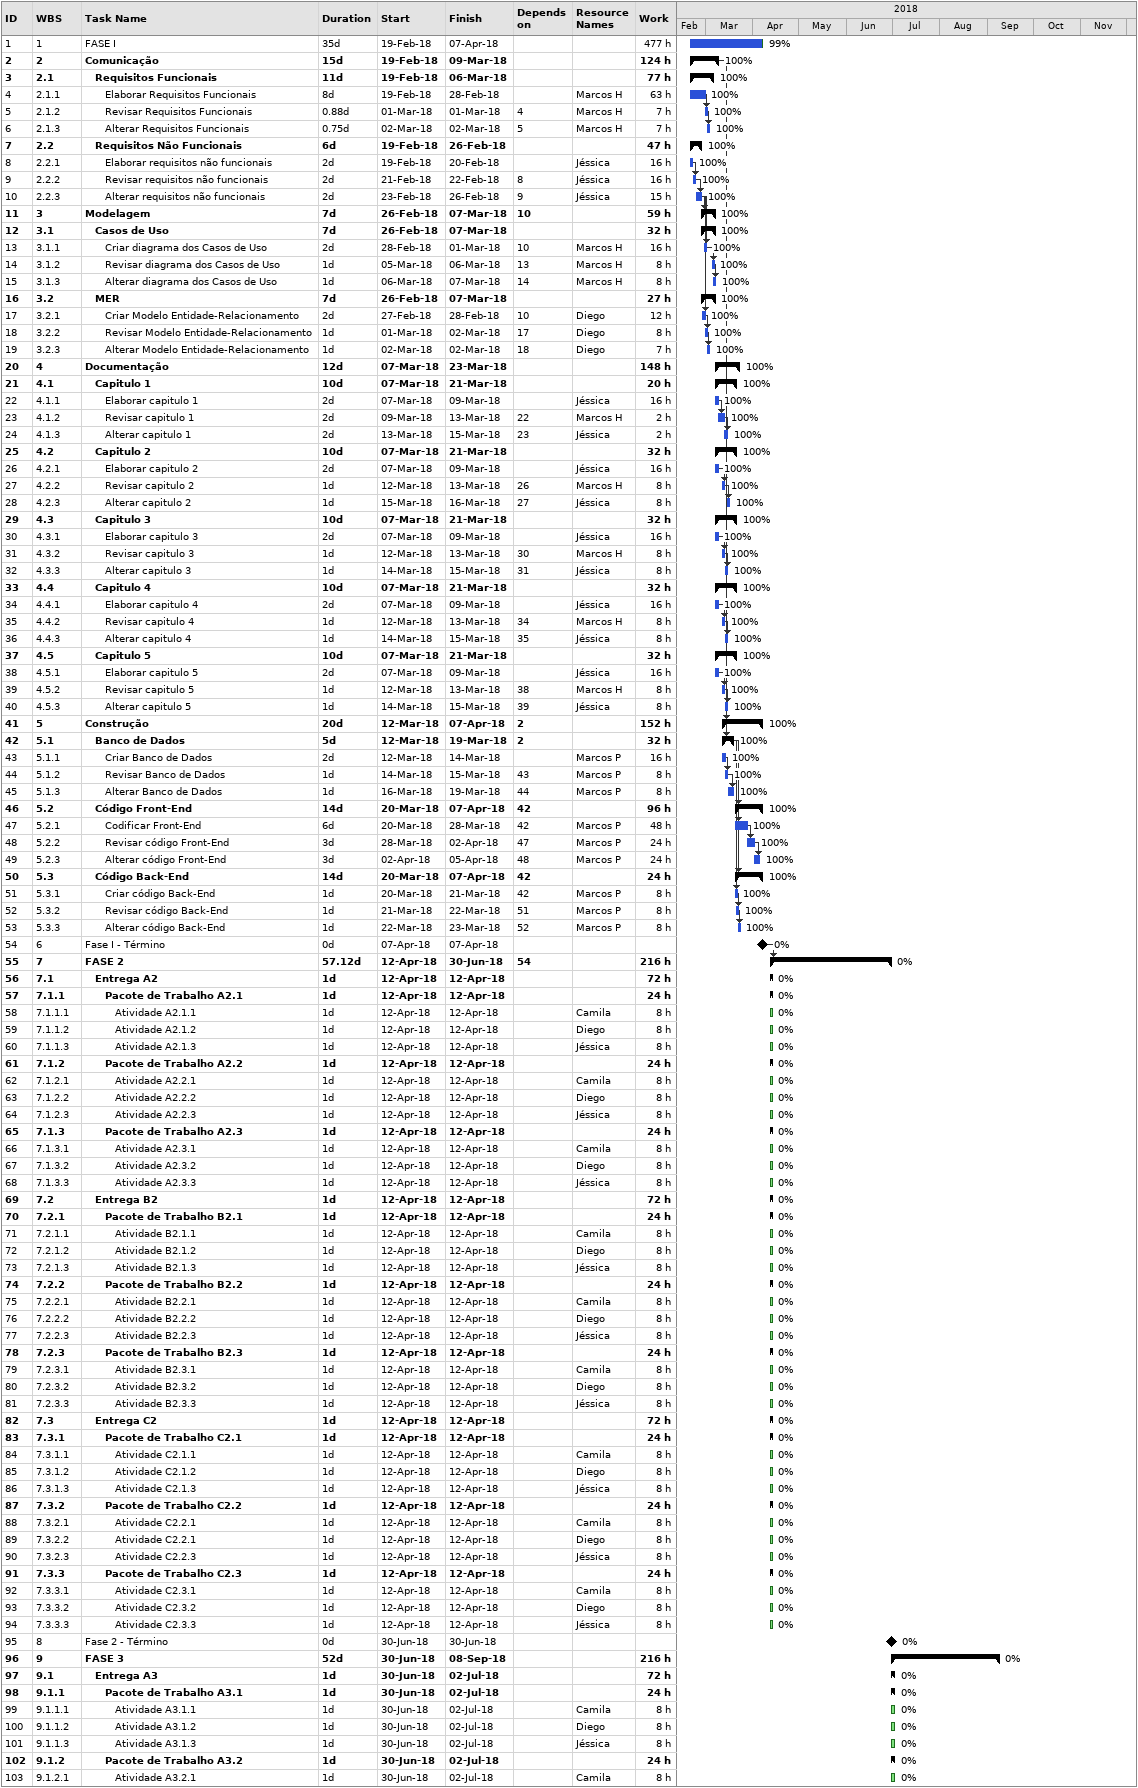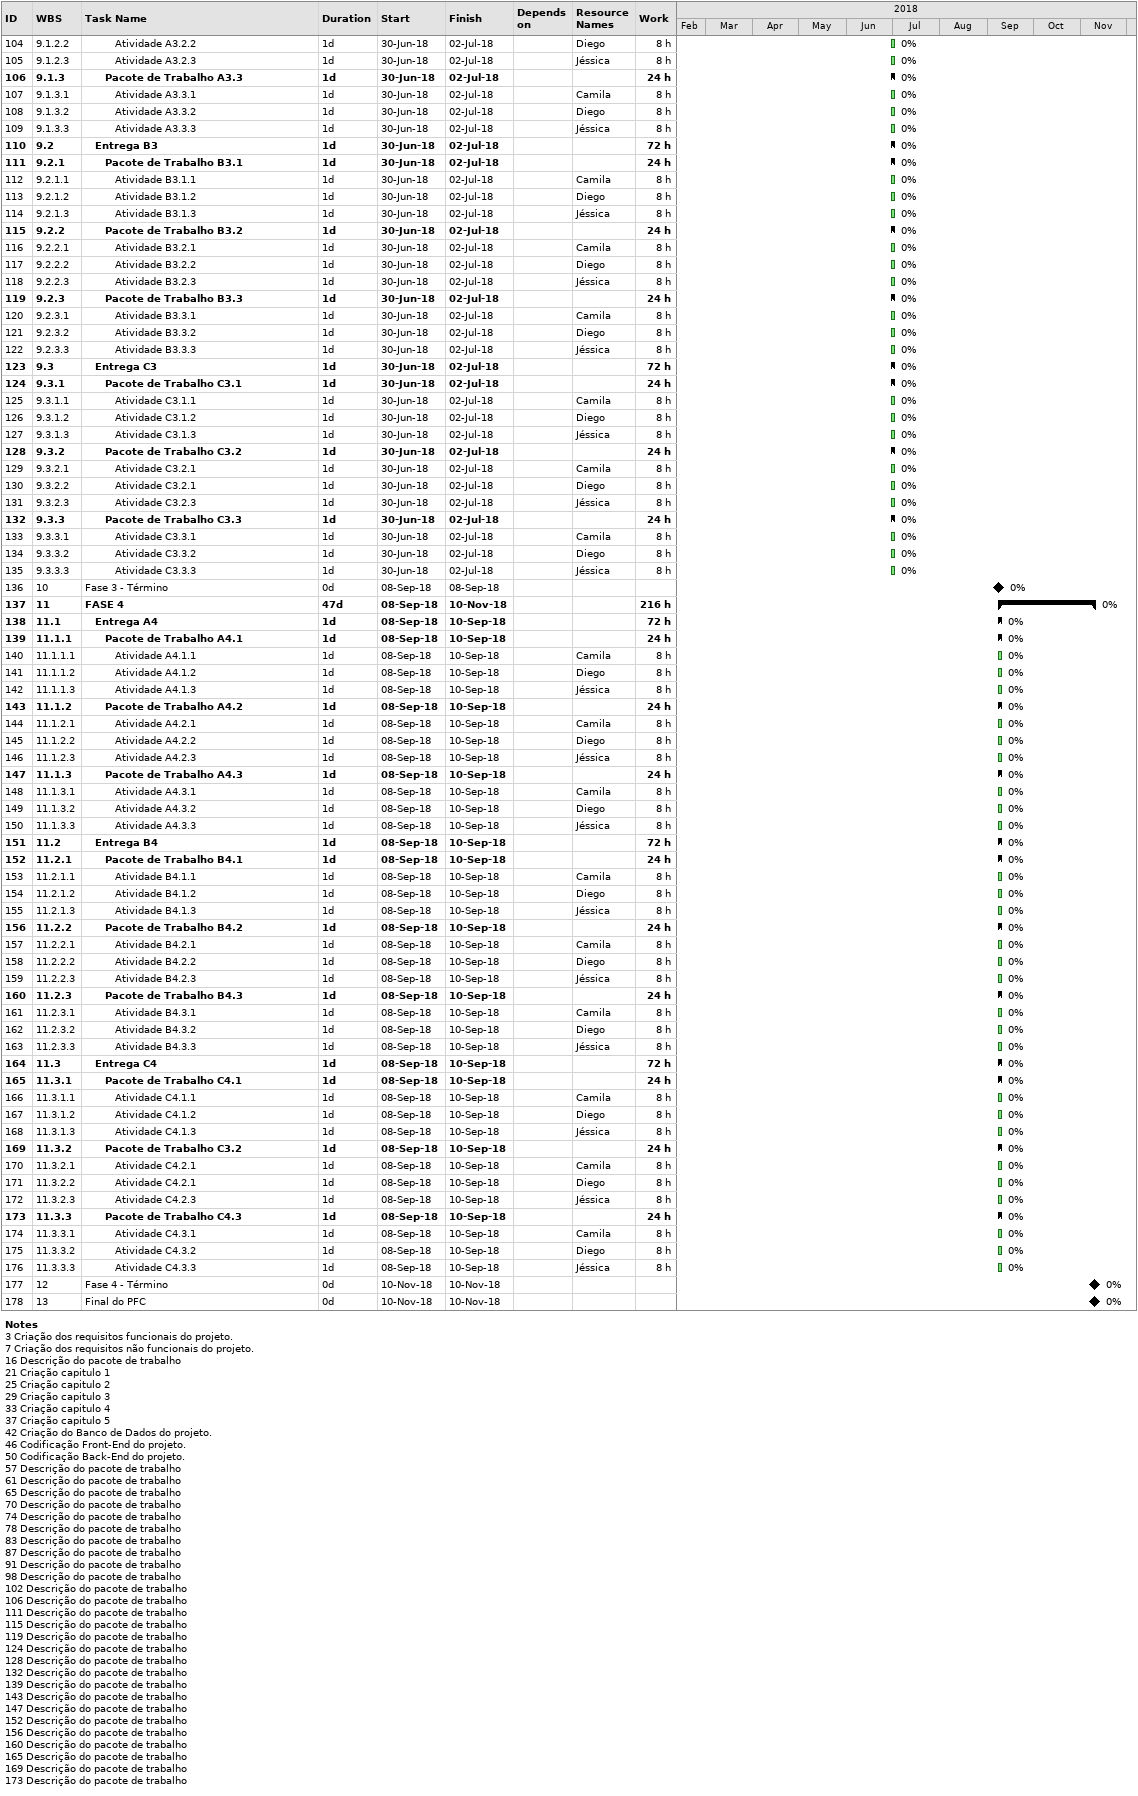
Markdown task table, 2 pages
| ID | WBS | Task | Duration | Start | Finish | Predecessors | Resources | % complete | Work (h) |
|---|---|---|---|---|---|---|---|---|---|
| 1 | 1 | FASE I | 35d | 2018-02-19 | 2018-04-07 |  |  | 99 | 477 |
| 2 | 2 | **Comunicação** | 15d | 2018-02-19 | 2018-03-09 |  |  | 100 | 124 |
| 3 | 2.1 | **Requisitos Funcionais** | 11d | 2018-02-19 | 2018-03-06 |  |  | 100 | 77 |
| 4 | 2.1.1 | Elaborar Requisitos Funcionais | 8d | 2018-02-19 | 2018-02-28 |  | Marcos H | 100 | 63 |
| 5 | 2.1.2 | Revisar Requisitos Funcionais | 0.88d | 2018-03-01 | 2018-03-01 | 4 | Marcos H | 100 | 7 |
| 6 | 2.1.3 | Alterar Requisitos Funcionais | 0.75d | 2018-03-02 | 2018-03-02 | 5 | Marcos H | 100 | 7 |
| 7 | 2.2 | **Requisitos Não Funcionais** | 6d | 2018-02-19 | 2018-02-26 |  |  | 100 | 47 |
| 8 | 2.2.1 | Elaborar requisitos não funcionais | 2d | 2018-02-19 | 2018-02-20 |  | Jéssica | 100 | 16 |
| 9 | 2.2.2 | Revisar requisitos não funcionais | 2d | 2018-02-21 | 2018-02-22 | 8 | Jéssica | 100 | 16 |
| 10 | 2.2.3 | Alterar requisitos não funcionais | 2d | 2018-02-23 | 2018-02-26 | 9 | Jéssica | 100 | 15 |
| 11 | 3 | **Modelagem** | 7d | 2018-02-26 | 2018-03-07 | 10 |  | 100 | 59 |
| 12 | 3.1 | **Casos de Uso** | 7d | 2018-02-26 | 2018-03-07 |  |  | 100 | 32 |
| 13 | 3.1.1 | Criar diagrama dos Casos de Uso | 2d | 2018-02-28 | 2018-03-01 | 10 | Marcos H | 100 | 16 |
| 14 | 3.1.2 | Revisar diagrama dos Casos de Uso | 1d | 2018-03-05 | 2018-03-06 | 13 | Marcos H | 100 | 8 |
| 15 | 3.1.3 | Alterar diagrama dos Casos de Uso | 1d | 2018-03-06 | 2018-03-07 | 14 | Marcos H | 100 | 8 |
| 16 | 3.2 | **MER** | 7d | 2018-02-26 | 2018-03-07 |  |  | 100 | 27 |
| 17 | 3.2.1 | Criar Modelo Entidade-Relacionamento | 2d | 2018-02-27 | 2018-02-28 | 10 | Diego | 100 | 12 |
| 18 | 3.2.2 | Revisar Modelo Entidade-Relacionamento | 1d | 2018-03-01 | 2018-03-02 | 17 | Diego | 100 | 8 |
| 19 | 3.2.3 | Alterar Modelo Entidade-Relacionamento | 1d | 2018-03-02 | 2018-03-02 | 18 | Diego | 100 | 7 |
| 20 | 4 | **Documentação** | 12d | 2018-03-07 | 2018-03-23 |  |  | 100 | 148 |
| 21 | 4.1 | **Capitulo 1** | 10d | 2018-03-07 | 2018-03-21 |  |  | 100 | 20 |
| 22 | 4.1.1 | Elaborar capitulo 1 | 2d | 2018-03-07 | 2018-03-09 |  | Jéssica | 100 | 16 |
| 23 | 4.1.2 | Revisar capitulo 1 | 2d | 2018-03-09 | 2018-03-13 | 22 | Marcos H | 100 | 2 |
| 24 | 4.1.3 | Alterar capitulo 1 | 2d | 2018-03-13 | 2018-03-15 | 23 | Jéssica | 100 | 2 |
| 25 | 4.2 | **Capitulo 2** | 10d | 2018-03-07 | 2018-03-21 |  |  | 100 | 32 |
| 26 | 4.2.1 | Elaborar capitulo 2 | 2d | 2018-03-07 | 2018-03-09 |  | Jéssica | 100 | 16 |
| 27 | 4.2.2 | Revisar capitulo 2 | 1d | 2018-03-12 | 2018-03-13 | 26 | Marcos H | 100 | 8 |
| 28 | 4.2.3 | Alterar capitulo 2 | 1d | 2018-03-15 | 2018-03-16 | 27 | Jéssica | 100 | 8 |
| 29 | 4.3 | **Capitulo 3** | 10d | 2018-03-07 | 2018-03-21 |  |  | 100 | 32 |
| 30 | 4.3.1 | Elaborar capitulo 3 | 2d | 2018-03-07 | 2018-03-09 |  | Jéssica | 100 | 16 |
| 31 | 4.3.2 | Revisar capitulo 3 | 1d | 2018-03-12 | 2018-03-13 | 30 | Marcos H | 100 | 8 |
| 32 | 4.3.3 | Alterar capitulo 3 | 1d | 2018-03-14 | 2018-03-15 | 31 | Jéssica | 100 | 8 |
| 33 | 4.4 | **Capitulo 4** | 10d | 2018-03-07 | 2018-03-21 |  |  | 100 | 32 |
| 34 | 4.4.1 | Elaborar capitulo 4 | 2d | 2018-03-07 | 2018-03-09 |  | Jéssica | 100 | 16 |
| 35 | 4.4.2 | Revisar capitulo 4 | 1d | 2018-03-12 | 2018-03-13 | 34 | Marcos H | 100 | 8 |
| 36 | 4.4.3 | Alterar capitulo 4 | 1d | 2018-03-14 | 2018-03-15 | 35 | Jéssica | 100 | 8 |
| 37 | 4.5 | **Capitulo 5** | 10d | 2018-03-07 | 2018-03-21 |  |  | 100 | 32 |
| 38 | 4.5.1 | Elaborar capitulo 5 | 2d | 2018-03-07 | 2018-03-09 |  | Jéssica | 100 | 16 |
| 39 | 4.5.2 | Revisar capitulo 5 | 1d | 2018-03-12 | 2018-03-13 | 38 | Marcos H | 100 | 8 |
| 40 | 4.5.3 | Alterar capitulo 5 | 1d | 2018-03-14 | 2018-03-15 | 39 | Jéssica | 100 | 8 |
| 41 | 5 | **Construção** | 20d | 2018-03-12 | 2018-04-07 | 2 |  | 100 | 152 |
| 42 | 5.1 | **Banco de Dados** | 5d | 2018-03-12 | 2018-03-19 | 2 |  | 100 | 32 |
| 43 | 5.1.1 | Criar Banco de Dados | 2d | 2018-03-12 | 2018-03-14 |  | Marcos P | 100 | 16 |
| 44 | 5.1.2 | Revisar Banco de Dados | 1d | 2018-03-14 | 2018-03-15 | 43 | Marcos P | 100 | 8 |
| 45 | 5.1.3 | Alterar Banco de Dados | 1d | 2018-03-16 | 2018-03-19 | 44 | Marcos P | 100 | 8 |
| 46 | 5.2 | **Código Front-End** | 14d | 2018-03-20 | 2018-04-07 | 42 |  | 100 | 96 |
| 47 | 5.2.1 | Codificar Front-End | 6d | 2018-03-20 | 2018-03-28 | 42 | Marcos P | 100 | 48 |
| 48 | 5.2.2 | Revisar código Front-End | 3d | 2018-03-28 | 2018-04-02 | 47 | Marcos P | 100 | 24 |
| 49 | 5.2.3 | Alterar código Front-End | 3d | 2018-04-02 | 2018-04-05 | 48 | Marcos P | 100 | 24 |
| 50 | 5.3 | **Código Back-End** | 14d | 2018-03-20 | 2018-04-07 | 42 |  | 100 | 24 |
| 51 | 5.3.1 | Criar código Back-End | 1d | 2018-03-20 | 2018-03-21 | 42 | Marcos P | 100 | 8 |
| 52 | 5.3.2 | Revisar código Back-End | 1d | 2018-03-21 | 2018-03-22 | 51 | Marcos P | 100 | 8 |
| 53 | 5.3.3 | Alterar código Back-End | 1d | 2018-03-22 | 2018-03-23 | 52 | Marcos P | 100 | 8 |
| 54 | 6 | Fase I - Término | 0d | 2018-04-07 | 2018-04-07 |  |  | 0 |  |
| 55 | 7 | **FASE 2** | 57.12d | 2018-04-12 | 2018-06-30 | 54 |  | 0 | 216 |
| 56 | 7.1 | **Entrega A2** | 1d | 2018-04-12 | 2018-04-12 |  |  | 0 | 72 |
| 57 | 7.1.1 | **Pacote de Trabalho A2.1** | 1d | 2018-04-12 | 2018-04-12 |  |  | 0 | 24 |
| 58 | 7.1.1.1 | Atividade A2.1.1 | 1d | 2018-04-12 | 2018-04-12 |  | Camila | 0 | 8 |
| 59 | 7.1.1.2 | Atividade A2.1.2 | 1d | 2018-04-12 | 2018-04-12 |  | Diego | 0 | 8 |
| 60 | 7.1.1.3 | Atividade A2.1.3 | 1d | 2018-04-12 | 2018-04-12 |  | Jéssica | 0 | 8 |
| 61 | 7.1.2 | **Pacote de Trabalho A2.2** | 1d | 2018-04-12 | 2018-04-12 |  |  | 0 | 24 |
| 62 | 7.1.2.1 | Atividade A2.2.1 | 1d | 2018-04-12 | 2018-04-12 |  | Camila | 0 | 8 |
| 63 | 7.1.2.2 | Atividade A2.2.2 | 1d | 2018-04-12 | 2018-04-12 |  | Diego | 0 | 8 |
| 64 | 7.1.2.3 | Atividade A2.2.3 | 1d | 2018-04-12 | 2018-04-12 |  | Jéssica | 0 | 8 |
| 65 | 7.1.3 | **Pacote de Trabalho A2.3** | 1d | 2018-04-12 | 2018-04-12 |  |  | 0 | 24 |
| 66 | 7.1.3.1 | Atividade A2.3.1 | 1d | 2018-04-12 | 2018-04-12 |  | Camila | 0 | 8 |
| 67 | 7.1.3.2 | Atividade A2.3.2 | 1d | 2018-04-12 | 2018-04-12 |  | Diego | 0 | 8 |
| 68 | 7.1.3.3 | Atividade A2.3.3 | 1d | 2018-04-12 | 2018-04-12 |  | Jéssica | 0 | 8 |
| 69 | 7.2 | **Entrega B2** | 1d | 2018-04-12 | 2018-04-12 |  |  | 0 | 72 |
| 70 | 7.2.1 | **Pacote de Trabalho B2.1** | 1d | 2018-04-12 | 2018-04-12 |  |  | 0 | 24 |
| 71 | 7.2.1.1 | Atividade B2.1.1 | 1d | 2018-04-12 | 2018-04-12 |  | Camila | 0 | 8 |
| 72 | 7.2.1.2 | Atividade B2.1.2 | 1d | 2018-04-12 | 2018-04-12 |  | Diego | 0 | 8 |
| 73 | 7.2.1.3 | Atividade B2.1.3 | 1d | 2018-04-12 | 2018-04-12 |  | Jéssica | 0 | 8 |
| 74 | 7.2.2 | **Pacote de Trabalho B2.2** | 1d | 2018-04-12 | 2018-04-12 |  |  | 0 | 24 |
| 75 | 7.2.2.1 | Atividade B2.2.1 | 1d | 2018-04-12 | 2018-04-12 |  | Camila | 0 | 8 |
| 76 | 7.2.2.2 | Atividade B2.2.2 | 1d | 2018-04-12 | 2018-04-12 |  | Diego | 0 | 8 |
| 77 | 7.2.2.3 | Atividade B2.2.3 | 1d | 2018-04-12 | 2018-04-12 |  | Jéssica | 0 | 8 |
| 78 | 7.2.3 | **Pacote de Trabalho B2.3** | 1d | 2018-04-12 | 2018-04-12 |  |  | 0 | 24 |
| 79 | 7.2.3.1 | Atividade B2.3.1 | 1d | 2018-04-12 | 2018-04-12 |  | Camila | 0 | 8 |
| 80 | 7.2.3.2 | Atividade B2.3.2 | 1d | 2018-04-12 | 2018-04-12 |  | Diego | 0 | 8 |
| 81 | 7.2.3.3 | Atividade B2.3.3 | 1d | 2018-04-12 | 2018-04-12 |  | Jéssica | 0 | 8 |
| 82 | 7.3 | **Entrega C2** | 1d | 2018-04-12 | 2018-04-12 |  |  | 0 | 72 |
| 83 | 7.3.1 | **Pacote de Trabalho C2.1** | 1d | 2018-04-12 | 2018-04-12 |  |  | 0 | 24 |
| 84 | 7.3.1.1 | Atividade C2.1.1 | 1d | 2018-04-12 | 2018-04-12 |  | Camila | 0 | 8 |
| 85 | 7.3.1.2 | Atividade C2.1.2 | 1d | 2018-04-12 | 2018-04-12 |  | Diego | 0 | 8 |
| 86 | 7.3.1.3 | Atividade C2.1.3 | 1d | 2018-04-12 | 2018-04-12 |  | Jéssica | 0 | 8 |
| 87 | 7.3.2 | **Pacote de Trabalho C2.2** | 1d | 2018-04-12 | 2018-04-12 |  |  | 0 | 24 |
| 88 | 7.3.2.1 | Atividade C2.2.1 | 1d | 2018-04-12 | 2018-04-12 |  | Camila | 0 | 8 |
| 89 | 7.3.2.2 | Atividade C2.2.1 | 1d | 2018-04-12 | 2018-04-12 |  | Diego | 0 | 8 |
| 90 | 7.3.2.3 | Atividade C2.2.3 | 1d | 2018-04-12 | 2018-04-12 |  | Jéssica | 0 | 8 |
| 91 | 7.3.3 | **Pacote de Trabalho C2.3** | 1d | 2018-04-12 | 2018-04-12 |  |  | 0 | 24 |
| 92 | 7.3.3.1 | Atividade C2.3.1 | 1d | 2018-04-12 | 2018-04-12 |  | Camila | 0 | 8 |
| 93 | 7.3.3.2 | Atividade C2.3.2 | 1d | 2018-04-12 | 2018-04-12 |  | Diego | 0 | 8 |
| 94 | 7.3.3.3 | Atividade C2.3.3 | 1d | 2018-04-12 | 2018-04-12 |  | Jéssica | 0 | 8 |
| 95 | 8 | Fase 2 - Término | 0d | 2018-06-30 | 2018-06-30 |  |  | 0 |  |
| 96 | 9 | **FASE 3** | 52d | 2018-06-30 | 2018-09-08 |  |  | 0 | 216 |
| 97 | 9.1 | **Entrega A3** | 1d | 2018-06-30 | 2018-07-02 |  |  | 0 | 72 |
| 98 | 9.1.1 | **Pacote de Trabalho A3.1** | 1d | 2018-06-30 | 2018-07-02 |  |  | 0 | 24 |
| 99 | 9.1.1.1 | Atividade A3.1.1 | 1d | 2018-06-30 | 2018-07-02 |  | Camila | 0 | 8 |
| 100 | 9.1.1.2 | Atividade A3.1.2 | 1d | 2018-06-30 | 2018-07-02 |  | Diego | 0 | 8 |
| 101 | 9.1.1.3 | Atividade A3.1.3 | 1d | 2018-06-30 | 2018-07-02 |  | Jéssica | 0 | 8 |
| 102 | 9.1.2 | **Pacote de Trabalho A3.2** | 1d | 2018-06-30 | 2018-07-02 |  |  | 0 | 24 |
| 103 | 9.1.2.1 | Atividade A3.2.1 | 1d | 2018-06-30 | 2018-07-02 |  | Camila | 0 | 8 |
| 104 | 9.1.2.2 | Atividade A3.2.2 | 1d | 2018-06-30 | 2018-07-02 |  | Diego | 0 | 8 |
| 105 | 9.1.2.3 | Atividade A3.2.3 | 1d | 2018-06-30 | 2018-07-02 |  | Jéssica | 0 | 8 |
| 106 | 9.1.3 | **Pacote de Trabalho A3.3** | 1d | 2018-06-30 | 2018-07-02 |  |  | 0 | 24 |
| 107 | 9.1.3.1 | Atividade A3.3.1 | 1d | 2018-06-30 | 2018-07-02 |  | Camila | 0 | 8 |
| 108 | 9.1.3.2 | Atividade A3.3.2 | 1d | 2018-06-30 | 2018-07-02 |  | Diego | 0 | 8 |
| 109 | 9.1.3.3 | Atividade A3.3.3 | 1d | 2018-06-30 | 2018-07-02 |  | Jéssica | 0 | 8 |
| 110 | 9.2 | **Entrega B3** | 1d | 2018-06-30 | 2018-07-02 |  |  | 0 | 72 |
| 111 | 9.2.1 | **Pacote de Trabalho B3.1** | 1d | 2018-06-30 | 2018-07-02 |  |  | 0 | 24 |
| 112 | 9.2.1.1 | Atividade B3.1.1 | 1d | 2018-06-30 | 2018-07-02 |  | Camila | 0 | 8 |
| 113 | 9.2.1.2 | Atividade B3.1.2 | 1d | 2018-06-30 | 2018-07-02 |  | Diego | 0 | 8 |
| 114 | 9.2.1.3 | Atividade B3.1.3 | 1d | 2018-06-30 | 2018-07-02 |  | Jéssica | 0 | 8 |
| 115 | 9.2.2 | **Pacote de Trabalho B3.2** | 1d | 2018-06-30 | 2018-07-02 |  |  | 0 | 24 |
| 116 | 9.2.2.1 | Atividade B3.2.1 | 1d | 2018-06-30 | 2018-07-02 |  | Camila | 0 | 8 |
| 117 | 9.2.2.2 | Atividade B3.2.2 | 1d | 2018-06-30 | 2018-07-02 |  | Diego | 0 | 8 |
| 118 | 9.2.2.3 | Atividade B3.2.3 | 1d | 2018-06-30 | 2018-07-02 |  | Jéssica | 0 | 8 |
| 119 | 9.2.3 | **Pacote de Trabalho B3.3** | 1d | 2018-06-30 | 2018-07-02 |  |  | 0 | 24 |
| 120 | 9.2.3.1 | Atividade B3.3.1 | 1d | 2018-06-30 | 2018-07-02 |  | Camila | 0 | 8 |
| 121 | 9.2.3.2 | Atividade B3.3.2 | 1d | 2018-06-30 | 2018-07-02 |  | Diego | 0 | 8 |
| 122 | 9.2.3.3 | Atividade B3.3.3 | 1d | 2018-06-30 | 2018-07-02 |  | Jéssica | 0 | 8 |
| 123 | 9.3 | **Entrega C3** | 1d | 2018-06-30 | 2018-07-02 |  |  | 0 | 72 |
| 124 | 9.3.1 | **Pacote de Trabalho C3.1** | 1d | 2018-06-30 | 2018-07-02 |  |  | 0 | 24 |
| 125 | 9.3.1.1 | Atividade C3.1.1 | 1d | 2018-06-30 | 2018-07-02 |  | Camila | 0 | 8 |
| 126 | 9.3.1.2 | Atividade C3.1.2 | 1d | 2018-06-30 | 2018-07-02 |  | Diego | 0 | 8 |
| 127 | 9.3.1.3 | Atividade C3.1.3 | 1d | 2018-06-30 | 2018-07-02 |  | Jéssica | 0 | 8 |
| 128 | 9.3.2 | **Pacote de Trabalho C3.2** | 1d | 2018-06-30 | 2018-07-02 |  |  | 0 | 24 |
| 129 | 9.3.2.1 | Atividade C3.2.1 | 1d | 2018-06-30 | 2018-07-02 |  | Camila | 0 | 8 |
| 130 | 9.3.2.2 | Atividade C3.2.1 | 1d | 2018-06-30 | 2018-07-02 |  | Diego | 0 | 8 |
| 131 | 9.3.2.3 | Atividade C3.2.3 | 1d | 2018-06-30 | 2018-07-02 |  | Jéssica | 0 | 8 |
| 132 | 9.3.3 | **Pacote de Trabalho C3.3** | 1d | 2018-06-30 | 2018-07-02 |  |  | 0 | 24 |
| 133 | 9.3.3.1 | Atividade C3.3.1 | 1d | 2018-06-30 | 2018-07-02 |  | Camila | 0 | 8 |
| 134 | 9.3.3.2 | Atividade C3.3.2 | 1d | 2018-06-30 | 2018-07-02 |  | Diego | 0 | 8 |
| 135 | 9.3.3.3 | Atividade C3.3.3 | 1d | 2018-06-30 | 2018-07-02 |  | Jéssica | 0 | 8 |
| 136 | 10 | Fase 3 - Término | 0d | 2018-09-08 | 2018-09-08 |  |  | 0 |  |
| 137 | 11 | **FASE 4** | 47d | 2018-09-08 | 2018-11-10 |  |  | 0 | 216 |
| 138 | 11.1 | **Entrega A4** | 1d | 2018-09-08 | 2018-09-10 |  |  | 0 | 72 |
| 139 | 11.1.1 | **Pacote de Trabalho A4.1** | 1d | 2018-09-08 | 2018-09-10 |  |  | 0 | 24 |
| 140 | 11.1.1.1 | Atividade A4.1.1 | 1d | 2018-09-08 | 2018-09-10 |  | Camila | 0 | 8 |
| 141 | 11.1.1.2 | Atividade A4.1.2 | 1d | 2018-09-08 | 2018-09-10 |  | Diego | 0 | 8 |
| 142 | 11.1.1.3 | Atividade A4.1.3 | 1d | 2018-09-08 | 2018-09-10 |  | Jéssica | 0 | 8 |
| 143 | 11.1.2 | **Pacote de Trabalho A4.2** | 1d | 2018-09-08 | 2018-09-10 |  |  | 0 | 24 |
| 144 | 11.1.2.1 | Atividade A4.2.1 | 1d | 2018-09-08 | 2018-09-10 |  | Camila | 0 | 8 |
| 145 | 11.1.2.2 | Atividade A4.2.2 | 1d | 2018-09-08 | 2018-09-10 |  | Diego | 0 | 8 |
| 146 | 11.1.2.3 | Atividade A4.2.3 | 1d | 2018-09-08 | 2018-09-10 |  | Jéssica | 0 | 8 |
| 147 | 11.1.3 | **Pacote de Trabalho A4.3** | 1d | 2018-09-08 | 2018-09-10 |  |  | 0 | 24 |
| 148 | 11.1.3.1 | Atividade A4.3.1 | 1d | 2018-09-08 | 2018-09-10 |  | Camila | 0 | 8 |
| 149 | 11.1.3.2 | Atividade A4.3.2 | 1d | 2018-09-08 | 2018-09-10 |  | Diego | 0 | 8 |
| 150 | 11.1.3.3 | Atividade A4.3.3 | 1d | 2018-09-08 | 2018-09-10 |  | Jéssica | 0 | 8 |
| 151 | 11.2 | **Entrega B4** | 1d | 2018-09-08 | 2018-09-10 |  |  | 0 | 72 |
| 152 | 11.2.1 | **Pacote de Trabalho B4.1** | 1d | 2018-09-08 | 2018-09-10 |  |  | 0 | 24 |
| 153 | 11.2.1.1 | Atividade B4.1.1 | 1d | 2018-09-08 | 2018-09-10 |  | Camila | 0 | 8 |
| 154 | 11.2.1.2 | Atividade B4.1.2 | 1d | 2018-09-08 | 2018-09-10 |  | Diego | 0 | 8 |
| 155 | 11.2.1.3 | Atividade B4.1.3 | 1d | 2018-09-08 | 2018-09-10 |  | Jéssica | 0 | 8 |
| 156 | 11.2.2 | **Pacote de Trabalho B4.2** | 1d | 2018-09-08 | 2018-09-10 |  |  | 0 | 24 |
| 157 | 11.2.2.1 | Atividade B4.2.1 | 1d | 2018-09-08 | 2018-09-10 |  | Camila | 0 | 8 |
| 158 | 11.2.2.2 | Atividade B4.2.2 | 1d | 2018-09-08 | 2018-09-10 |  | Diego | 0 | 8 |
| 159 | 11.2.2.3 | Atividade B4.2.3 | 1d | 2018-09-08 | 2018-09-10 |  | Jéssica | 0 | 8 |
| 160 | 11.2.3 | **Pacote de Trabalho B4.3** | 1d | 2018-09-08 | 2018-09-10 |  |  | 0 | 24 |
| 161 | 11.2.3.1 | Atividade B4.3.1 | 1d | 2018-09-08 | 2018-09-10 |  | Camila | 0 | 8 |
| 162 | 11.2.3.2 | Atividade B4.3.2 | 1d | 2018-09-08 | 2018-09-10 |  | Diego | 0 | 8 |
| 163 | 11.2.3.3 | Atividade B4.3.3 | 1d | 2018-09-08 | 2018-09-10 |  | Jéssica | 0 | 8 |
| 164 | 11.3 | **Entrega C4** | 1d | 2018-09-08 | 2018-09-10 |  |  | 0 | 72 |
| 165 | 11.3.1 | **Pacote de Trabalho C4.1** | 1d | 2018-09-08 | 2018-09-10 |  |  | 0 | 24 |
| 166 | 11.3.1.1 | Atividade C4.1.1 | 1d | 2018-09-08 | 2018-09-10 |  | Camila | 0 | 8 |
| 167 | 11.3.1.2 | Atividade C4.1.2 | 1d | 2018-09-08 | 2018-09-10 |  | Diego | 0 | 8 |
| 168 | 11.3.1.3 | Atividade C4.1.3 | 1d | 2018-09-08 | 2018-09-10 |  | Jéssica | 0 | 8 |
| 169 | 11.3.2 | **Pacote de Trabalho C3.2** | 1d | 2018-09-08 | 2018-09-10 |  |  | 0 | 24 |
| 170 | 11.3.2.1 | Atividade C4.2.1 | 1d | 2018-09-08 | 2018-09-10 |  | Camila | 0 | 8 |
| 171 | 11.3.2.2 | Atividade C4.2.1 | 1d | 2018-09-08 | 2018-09-10 |  | Diego | 0 | 8 |
| 172 | 11.3.2.3 | Atividade C4.2.3 | 1d | 2018-09-08 | 2018-09-10 |  | Jéssica | 0 | 8 |
| 173 | 11.3.3 | **Pacote de Trabalho C4.3** | 1d | 2018-09-08 | 2018-09-10 |  |  | 0 | 24 |
| 174 | 11.3.3.1 | Atividade C4.3.1 | 1d | 2018-09-08 | 2018-09-10 |  | Camila | 0 | 8 |
| 175 | 11.3.3.2 | Atividade C4.3.2 | 1d | 2018-09-08 | 2018-09-10 |  | Diego | 0 | 8 |
| 176 | 11.3.3.3 | Atividade C4.3.3 | 1d | 2018-09-08 | 2018-09-10 |  | Jéssica | 0 | 8 |
| 177 | 12 | Fase 4 - Término | 0d | 2018-11-10 | 2018-11-10 |  |  | 0 |  |
| 178 | 13 | Final do PFC | 0d | 2018-11-10 | 2018-11-10 |  |  | 0 |  |

Notes
- 3: Criação dos requisitos funcionais do projeto.
- 7: Criação dos requisitos não funcionais do projeto.
- 16: Descrição do pacote de trabalho
- 21: Criação capitulo 1
- 25: Criação capitulo 2
- 29: Criação capitulo 3
- 33: Criação capitulo 4
- 37: Criação capitulo 5
- 42: Criação do Banco de Dados do projeto.
- 46: Codificação Front-End do projeto.
- 50: Codificação Back-End do projeto.
- 57: Descrição do pacote de trabalho
- 61: Descrição do pacote de trabalho
- 65: Descrição do pacote de trabalho
- 70: Descrição do pacote de trabalho
- 74: Descrição do pacote de trabalho
- 78: Descrição do pacote de trabalho
- 83: Descrição do pacote de trabalho
- 87: Descrição do pacote de trabalho
- 91: Descrição do pacote de trabalho
- 98: Descrição do pacote de trabalho
- 102: Descrição do pacote de trabalho
- 106: Descrição do pacote de trabalho
- 111: Descrição do pacote de trabalho
- 115: Descrição do pacote de trabalho
- 119: Descrição do pacote de trabalho
- 124: Descrição do pacote de trabalho
- 128: Descrição do pacote de trabalho
- 132: Descrição do pacote de trabalho
- 139: Descrição do pacote de trabalho
- 143: Descrição do pacote de trabalho
- 147: Descrição do pacote de trabalho
- 152: Descrição do pacote de trabalho
- 156: Descrição do pacote de trabalho
- 160: Descrição do pacote de trabalho
- 165: Descrição do pacote de trabalho
- 169: Descrição do pacote de trabalho
- 173: Descrição do pacote de trabalho
